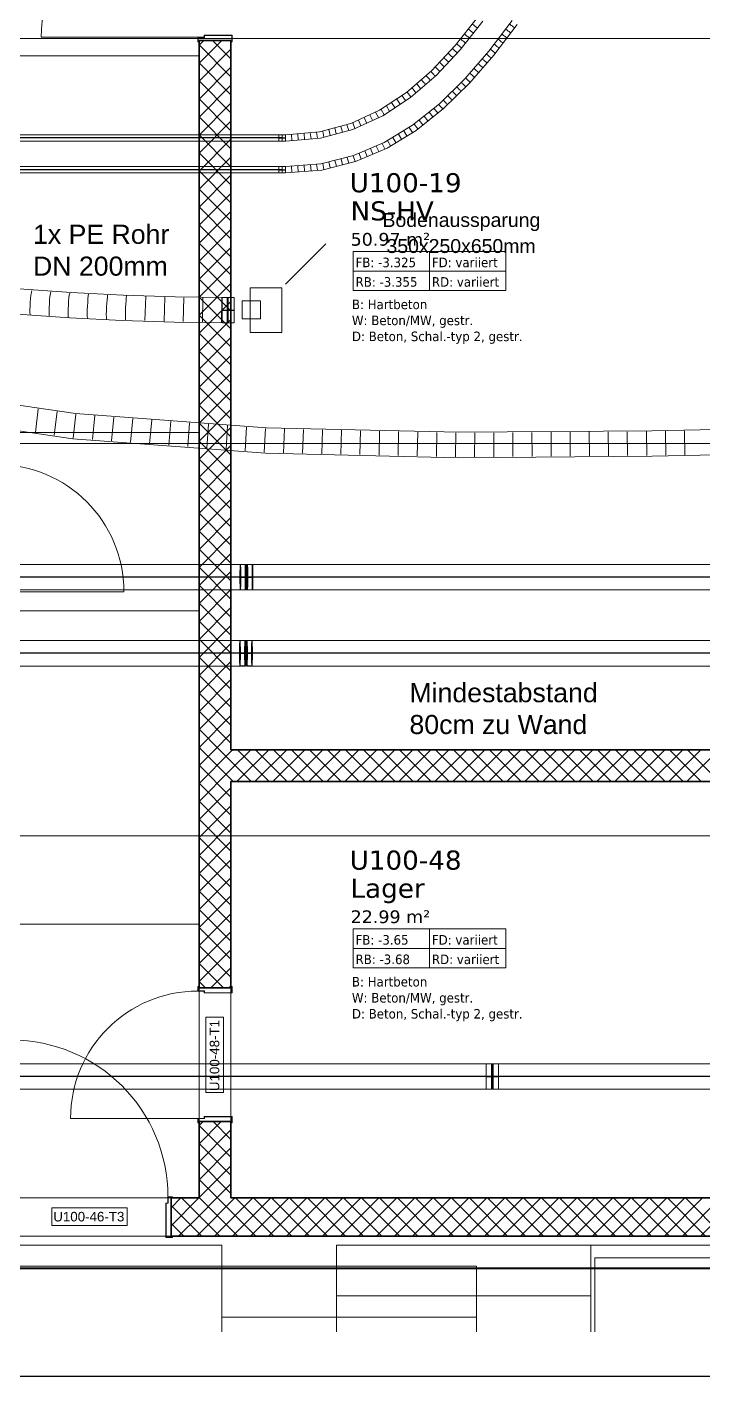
# Model space of a CAD drawing. Extents: x -982 to 937, y -179 to 616.
# Drawn here: x 67.7 to 174, y -174.5 to 37.4 of the extents above; entities that cross this region are included whole.
import ezdxf
from ezdxf.lldxf.tags import DXFTag

# ---------------------------------------------------------------- set-up
doc = ezdxf.new("R2010")
doc.units = 0
doc.layers.get('0').update_dxf_attribs({"lineweight": 13})
for name, color, linetype, lineweight, true_color in [('A-____-MATC-OTLN', 7, 'Strichpunkt - Mittel', 40, 0x0080ff), ('EL01_WAN_Röhre Boden', 7, 'Continuous', 13, 0xff6666), ('EL01_WAN_Röhre Boden Typ', 1, 'Continuous', 13, 0xff0000)]:
    doc.layers.add(name, color=color, linetype=linetype, lineweight=lineweight, true_color=true_color)
for name, color, linetype, lineweight in [('A-AREA-____-IDEN', 7, 'Continuous', 5), ('A-DETL-GENF-HDLN', 7, '_Verdeckte Linien_', 9), ('A-DOOR-____-IDEN', 7, 'Continuous', 5), ('A-DOOR-____-OTLN', 7, 'Continuous', 9), ('A-DOOR-FRAM-MCUT', 7, 'Continuous', 9), ('A-DOOR-OPNG-OTLN', 7, 'Continuous', 9), ('A-FLOR-____-OTLN', 7, 'Continuous', 9), ('A-WALL-____-MCUT', 7, 'Continuous', 35), ('A-WALL-____-PATT', 7, 'Continuous', 35), ('C-PRKG-____-HDLN', 7, '_Verdeckte Linien_', 9), ('S-GRID-____-OTLN', 7, 'Continuous', 5)]:
    doc.layers.add(name, color=color, linetype=linetype, lineweight=lineweight)
doc.styles.get("Standard").update_dxf_attribs({"font": 'arial.ttf'})
tags = doc.linetypes.add('_Rasterlinie_', pattern=[0.375, 0.2, -0.05, 0.075, -0.05]).pattern_tags.tags
tags[10:11] = [DXFTag(74, 4), DXFTag(75, 0), DXFTag(340, '0'), DXFTag(46, 1.0), DXFTag(50, 0.0), DXFTag(44, 0.0), DXFTag(45, 0.0)]
tags[8:9] = [DXFTag(74, 4), DXFTag(75, 0), DXFTag(340, '0'), DXFTag(46, 1.0), DXFTag(50, 0.0), DXFTag(44, 0.0), DXFTag(45, 0.0)]
tags[6:7] = [DXFTag(74, 4), DXFTag(75, 0), DXFTag(340, '0'), DXFTag(46, 1.0), DXFTag(50, 0.0), DXFTag(44, 0.0), DXFTag(45, 0.0)]
tags[4:5] = [DXFTag(74, 4), DXFTag(75, 0), DXFTag(340, '0'), DXFTag(46, 1.0), DXFTag(50, 0.0), DXFTag(44, 0.0), DXFTag(45, 0.0)]
tags = doc.linetypes.add('_Verdeckte Linien_', pattern=[0.15, 0.1, -0.05]).pattern_tags.tags
tags[6:7] = [DXFTag(74, 4), DXFTag(75, 0), DXFTag(340, '0'), DXFTag(46, 1.0), DXFTag(50, 0.0), DXFTag(44, 0.0), DXFTag(45, 0.0)]
tags[4:5] = [DXFTag(74, 4), DXFTag(75, 0), DXFTag(340, '0'), DXFTag(46, 1.0), DXFTag(50, 0.0), DXFTag(44, 0.0), DXFTag(45, 0.0)]
tags = doc.linetypes.add('ACAD_ISO03W100', pattern=[30, 12, -18]).pattern_tags.tags
tags[6:7] = [DXFTag(74, 4), DXFTag(75, 0), DXFTag(340, '0'), DXFTag(46, 0.0), DXFTag(50, 0.0), DXFTag(44, 0.0), DXFTag(45, 0.0)]
tags[4:5] = [DXFTag(74, 4), DXFTag(75, 0), DXFTag(340, '0'), DXFTag(46, 0.0), DXFTag(50, 0.0), DXFTag(44, 0.0), DXFTag(45, 0.0)]
tags = doc.linetypes.add('Grundrissdarstellung Sturz', pattern=[0.25, 0.15, -0.05, 0, -0.05]).pattern_tags.tags
tags[10:11] = [DXFTag(74, 4), DXFTag(75, 0), DXFTag(340, '0'), DXFTag(46, 1.0), DXFTag(50, 0.0), DXFTag(44, 0.0), DXFTag(45, 0.0)]
tags[8:9] = [DXFTag(74, 4), DXFTag(75, 0), DXFTag(340, '0'), DXFTag(46, 1.0), DXFTag(50, 0.0), DXFTag(44, 0.0), DXFTag(45, 0.0)]
tags[6:7] = [DXFTag(74, 4), DXFTag(75, 0), DXFTag(340, '0'), DXFTag(46, 1.0), DXFTag(50, 0.0), DXFTag(44, 0.0), DXFTag(45, 0.0)]
tags[4:5] = [DXFTag(74, 4), DXFTag(75, 0), DXFTag(340, '0'), DXFTag(46, 1.0), DXFTag(50, 0.0), DXFTag(44, 0.0), DXFTag(45, 0.0)]
tags = doc.linetypes.add('Strichpunkt - Mittel', pattern=[0.35, 0.15, -0.1, 0, -0.1]).pattern_tags.tags
tags[10:11] = [DXFTag(74, 4), DXFTag(75, 0), DXFTag(340, '0'), DXFTag(46, 1.0), DXFTag(50, 0.0), DXFTag(44, 0.0), DXFTag(45, 0.0)]
tags[8:9] = [DXFTag(74, 4), DXFTag(75, 0), DXFTag(340, '0'), DXFTag(46, 1.0), DXFTag(50, 0.0), DXFTag(44, 0.0), DXFTag(45, 0.0)]
tags[6:7] = [DXFTag(74, 4), DXFTag(75, 0), DXFTag(340, '0'), DXFTag(46, 1.0), DXFTag(50, 0.0), DXFTag(44, 0.0), DXFTag(45, 0.0)]
tags[4:5] = [DXFTag(74, 4), DXFTag(75, 0), DXFTag(340, '0'), DXFTag(46, 1.0), DXFTag(50, 0.0), DXFTag(44, 0.0), DXFTag(45, 0.0)]
tags = doc.linetypes.add('STRICHPUNKT2', pattern=[12.7, 6.35, -3.175, 0, -3.175]).pattern_tags.tags
tags[10:11] = [DXFTag(74, 4), DXFTag(75, 0), DXFTag(340, '0'), DXFTag(46, 0.0), DXFTag(50, 0.0), DXFTag(44, 0.0), DXFTag(45, 0.0)]
tags[8:9] = [DXFTag(74, 4), DXFTag(75, 0), DXFTag(340, '0'), DXFTag(46, 0.0), DXFTag(50, 0.0), DXFTag(44, 0.0), DXFTag(45, 0.0)]
tags[6:7] = [DXFTag(74, 4), DXFTag(75, 0), DXFTag(340, '0'), DXFTag(46, 0.0), DXFTag(50, 0.0), DXFTag(44, 0.0), DXFTag(45, 0.0)]
tags[4:5] = [DXFTag(74, 4), DXFTag(75, 0), DXFTag(340, '0'), DXFTag(46, 0.0), DXFTag(50, 0.0), DXFTag(44, 0.0), DXFTag(45, 0.0)]

# ---------------------------------------------------------------- blocks, each defined once
blk = doc.blocks.new('Referenz-A0UJ2GQRXE', base_point=(-954.02, -167.52))
at = {"layer": 'A-____-MATC-OTLN', "color": 0, "linetype": 'Strichpunkt - Mittel', "ltscale": 0.4}
blk.add_line((-948.54, -157.51), (367.82, -157.51), dxfattribs=at)
at = {"layer": 'A-AREA-____-IDEN', "color": 0, "linetype": 'Continuous', "ltscale": 0.13}
for p, q in [((118.94, 2.13), (142.94, 2.13)), ((118.94, -4), (118.94, 2.13)), ((130.94, 2.13), (130.94, -4)), ((142.94, 2.13), (142.94, -4)), ((118.94, -0.93), (142.94, -0.93)), ((142.94, -4), (118.94, -4)), ((118.94, -104.26), (142.94, -104.26)), ((118.94, -110.38), (118.94, -104.26)), ((130.94, -104.26), (130.94, -110.38)), ((142.94, -104.26), (142.94, -110.38)), ((118.94, -107.32), (142.94, -107.32)), ((142.94, -110.38), (118.94, -110.38))]:
    blk.add_line(p, q, dxfattribs=at)
at = {"layer": 'A-DETL-GENF-HDLN', "color": 0, "linetype": '_Verdeckte Linien_', "ltscale": 0.13}
for p, q in [((116.34, -153.9), (156.34, -153.9)), ((116.34, -153.9), (116.34, -161.9)), ((156.34, -161.9), (156.34, -153.9)), ((98.34, -165.21), (98.34, -157.21)), ((138.34, -157.21), (98.34, -157.21)), ((138.34, -157.21), (138.34, -165.21)), ((116.34, -161.9), (156.34, -161.9)), ((116.34, -161.9), (156.34, -161.9)), ((116.34, -161.9), (116.34, -167.52)), ((156.34, -167.52), (156.34, -161.9)), ((138.34, -165.21), (98.34, -165.21)), ((98.34, -167.52), (98.34, -165.21)), ((138.34, -165.21), (98.34, -165.21)), ((138.34, -165.21), (138.34, -167.52))]:
    blk.add_line(p, q, dxfattribs=at)
at = {"layer": 'A-DOOR-____-IDEN', "color": 0, "linetype": 'Continuous', "ltscale": 0.13}
for p, q in [((95.8, -129.93), (95.8, -118.09)), ((95.8, -118.09), (98.58, -118.09)), ((98.58, -118.09), (98.58, -129.93)), ((98.58, -129.93), (95.8, -129.93)), ((71.62, -148.07), (83.46, -148.07)), ((71.62, -150.85), (71.62, -148.07)), ((83.46, -148.07), (83.46, -150.85)), ((83.46, -150.85), (71.62, -150.85))]:
    blk.add_line(p, q, dxfattribs=at)
at = {"layer": 'A-DOOR-____-OTLN', "color": 0, "linetype": 'Grundrissdarstellung Sturz', "ltscale": 0.13}
for p, q in [((94.74, -113.51), (94.74, -134.51)), ((99.74, -113.51), (99.74, -134.51))]:
    blk.add_line(p, q, dxfattribs=at)
at = {"layer": 'A-DOOR-FRAM-MCUT', "color": 0, "linetype": 'Continuous', "ltscale": 0.13}
for p, q in [((95.54, 36.09), (99.94, 36.09)), ((95.54, 35.79), (95.54, 36.09)), ((95.58, 36.05), (95.58, 35.75)), ((99.9, 36.05), (95.58, 36.05)), ((99.9, 35.13), (99.9, 36.05)), ((99.94, 36.09), (99.94, 35.09)), ((94.54, 35.79), (95.54, 35.79)), ((94.54, 35.09), (94.54, 35.79)), ((94.74, 35.09), (94.54, 35.09)), ((94.58, 35.75), (94.58, 35.13)), ((95.58, 35.75), (94.58, 35.75)), ((94.58, 35.13), (94.74, 35.13)), ((94.74, 35.13), (94.74, 35.09)), ((99.74, 35.13), (99.9, 35.13)), ((99.74, 35.09), (99.74, 35.13)), ((99.94, 35.09), (99.74, 35.09)), ((94.54, -113.31), (94.74, -113.31)), ((94.54, -114.01), (94.54, -113.31)), ((95.54, -114.01), (94.54, -114.01)), ((94.58, -113.35), (94.58, -113.97)), ((94.74, -113.35), (94.58, -113.35)), ((94.58, -113.97), (95.58, -113.97)), ((95.54, -114.31), (95.54, -114.01)), ((99.94, -114.31), (95.54, -114.31)), ((95.58, -113.97), (95.58, -114.27)), ((95.58, -114.27), (99.9, -114.27)), ((99.74, -113.31), (99.94, -113.31)), ((99.9, -113.35), (99.74, -113.35)), ((99.9, -114.27), (99.9, -113.35)), ((99.94, -113.31), (99.94, -114.31)), ((94.54, -134.01), (95.54, -134.01)), ((94.54, -134.71), (94.54, -134.01)), ((94.74, -134.71), (94.54, -134.71)), ((94.58, -134.05), (94.58, -134.67)), ((95.58, -134.05), (94.58, -134.05)), ((94.58, -134.67), (94.74, -134.67)), ((95.54, -133.71), (99.94, -133.71)), ((95.54, -134.01), (95.54, -133.71)), ((95.58, -133.75), (95.58, -134.05)), ((99.9, -133.75), (95.58, -133.75)), ((99.74, -134.67), (99.9, -134.67)), ((99.94, -134.71), (99.74, -134.71)), ((99.9, -134.67), (99.9, -133.75)), ((99.94, -133.71), (99.94, -134.71)), ((89.54, -147.31), (89.84, -147.31)), ((89.54, -152.71), (89.54, -147.31)), ((89.58, -147.35), (89.58, -152.67)), ((89.88, -147.35), (89.58, -147.35)), ((89.84, -147.31), (89.84, -146.31)), ((89.84, -146.31), (90.54, -146.31)), ((89.88, -146.35), (89.88, -147.35)), ((90.5, -146.35), (89.88, -146.35)), ((90.5, -146.51), (90.5, -146.35)), ((90.54, -146.31), (90.54, -146.51)), ((90.5, -152.67), (90.5, -152.51)), ((90.54, -152.51), (90.54, -152.71)), ((90.54, -152.71), (89.54, -152.71)), ((89.58, -152.67), (90.5, -152.67))]:
    blk.add_line(p, q, dxfattribs=at)
at = {"layer": 'A-DOOR-OPNG-OTLN', "color": 0, "linetype": 'Continuous', "ltscale": 0.13}
for p, q in [((94.54, 35.79), (69.94, 35.79)), ((62.94, -51.31), (82.94, -51.31)), ((94.54, -134.01), (74.54, -134.01))]:
    blk.add_line(p, q, dxfattribs=at)
for centre, major_axis in [((94.54, 35.79), (0, 24.6)), ((62.94, -51.31), (20, 0)), ((94.54, -134.01), (0, 20)), ((65.24, -146.31), (24.6, 0))]:
    blk.add_ellipse(centre, major_axis=major_axis, ratio=1, start_param=0, end_param=1.570796, dxfattribs=at)
at = {"layer": 'A-FLOR-____-OTLN', "color": 0, "linetype": 'Continuous', "ltscale": 0.13}
for p, q in [((62.74, 32.89), (94.74, 32.89)), ((62.74, -26.31), (94.74, -26.31)), ((94.74, -54.32), (62.74, -54.32)), ((94.74, -103.52), (62.74, -103.52)), ((94.74, -113.51), (94.74, -113.97)), ((94.74, -114.01), (94.74, -134.01)), ((99.74, -113.51), (99.74, -114.27)), ((99.74, -114.31), (99.74, -133.71)), ((94.74, -134.05), (94.74, -134.51)), ((99.74, -133.75), (99.74, -134.51)), ((89.84, -146.51), (65.24, -146.51)), ((90.34, -146.51), (89.88, -146.51)), ((65.54, -152.51), (89.54, -152.51)), ((89.58, -152.51), (90.34, -152.51))]:
    blk.add_line(p, q, dxfattribs=at)
at = {"layer": 'A-WALL-____-MCUT', "color": 0, "linetype": 'Continuous', "ltscale": 0.35}
for p, q in [((99.74, 35.29), (94.74, 35.29)), ((94.74, 35.29), (94.74, -113.51)), ((99.74, -76.11), (99.74, 35.29)), ((240.34, -76.11), (99.74, -76.11)), ((99.74, -113.51), (99.74, -81.11)), ((99.74, -81.11), (240.34, -81.11)), ((94.74, -113.51), (99.74, -113.51)), ((99.74, -134.51), (94.74, -134.51)), ((94.74, -134.51), (94.74, -146.51)), ((99.74, -146.51), (99.74, -134.51)), ((94.74, -146.51), (90.34, -146.51)), ((90.34, -146.51), (90.34, -152.51)), ((240.34, -146.51), (99.74, -146.51)), ((90.34, -152.51), (240.34, -152.51))]:
    blk.add_line(p, q, dxfattribs=at)
at = {"layer": 'A-WALL-____-PATT', "color": 0, "linetype": 'Continuous', "lineweight": 9, "ltscale": 0.13}
for p, q in [((94.74, 34.56), (95.48, 35.29)), ((94.74, 31.73), (98.31, 35.29)), ((99.74, 29.58), (94.74, 34.58)), ((99.74, 32.41), (96.86, 35.29)), ((99.74, 35.24), (99.69, 35.29)), ((94.74, 28.9), (99.74, 33.9)), ((99.74, 26.75), (94.74, 31.75)), ((94.74, 26.07), (99.74, 31.07)), ((99.74, 23.93), (94.74, 28.93)), ((94.74, 23.24), (99.74, 28.24)), ((99.74, 21.1), (94.74, 26.1)), ((94.74, 20.41), (99.74, 25.41)), ((99.74, 18.27), (94.74, 23.27)), ((94.74, 17.59), (99.74, 22.59)), ((99.74, 15.44), (94.74, 20.44)), ((94.74, 14.76), (99.74, 19.76)), ((99.74, 12.61), (94.74, 17.61)), ((94.74, 11.93), (99.74, 16.93)), ((99.74, 9.78), (94.74, 14.78)), ((94.74, 9.1), (99.74, 14.1)), ((99.74, 6.95), (94.74, 11.95)), ((94.74, 6.27), (99.74, 11.27)), ((99.74, 4.13), (94.74, 9.13)), ((94.74, 3.44), (99.74, 8.44)), ((99.74, 1.3), (94.74, 6.3)), ((94.74, 0.61), (99.74, 5.61)), ((99.74, -1.53), (94.74, 3.47)), ((94.74, -2.21), (99.74, 2.79)), ((99.74, -4.36), (94.74, 0.64)), ((94.74, -5.04), (99.74, -0.04)), ((99.74, -7.19), (94.74, -2.19)), ((94.74, -7.87), (99.74, -2.87)), ((99.74, -10.02), (94.74, -5.02)), ((94.74, -10.7), (99.74, -5.7)), ((99.74, -12.84), (94.74, -7.84)), ((94.74, -13.53), (99.74, -8.53)), ((99.74, -15.67), (94.74, -10.67)), ((94.74, -16.36), (99.74, -11.36)), ((99.74, -18.5), (94.74, -13.5)), ((94.74, -19.18), (99.74, -14.18)), ((99.74, -21.33), (94.74, -16.33)), ((94.74, -22.01), (99.74, -17.01)), ((99.74, -24.16), (94.74, -19.16)), ((94.74, -24.84), (99.74, -19.84)), ((99.74, -26.99), (94.74, -21.99)), ((94.74, -27.67), (99.74, -22.67)), ((99.74, -29.82), (94.74, -24.82)), ((94.74, -30.5), (99.74, -25.5)), ((99.74, -32.64), (94.74, -27.64)), ((94.74, -33.33), (99.74, -28.33)), ((99.74, -35.47), (94.74, -30.47)), ((94.74, -36.16), (99.74, -31.16)), ((99.74, -38.3), (94.74, -33.3)), ((94.74, -38.98), (99.74, -33.98)), ((99.74, -41.13), (94.74, -36.13)), ((94.74, -41.81), (99.74, -36.81)), ((99.74, -43.96), (94.74, -38.96)), ((94.74, -44.64), (99.74, -39.64)), ((99.74, -46.79), (94.74, -41.79)), ((94.74, -47.47), (99.74, -42.47)), ((99.74, -49.61), (94.74, -44.61)), ((94.74, -50.3), (99.74, -45.3)), ((99.74, -52.44), (94.74, -47.44)), ((94.74, -53.13), (99.74, -48.13)), ((99.74, -55.27), (94.74, -50.27)), ((94.74, -55.95), (99.74, -50.95)), ((99.74, -58.1), (94.74, -53.1)), ((94.74, -58.78), (99.74, -53.78)), ((99.74, -60.93), (94.74, -55.93)), ((94.74, -61.61), (99.74, -56.61)), ((99.74, -63.76), (94.74, -58.76)), ((94.74, -64.44), (99.74, -59.44)), ((99.74, -66.58), (94.74, -61.58)), ((94.74, -67.27), (99.74, -62.27)), ((99.74, -69.41), (94.74, -64.41)), ((94.74, -70.1), (99.74, -65.1)), ((99.74, -72.24), (94.74, -67.24)), ((94.74, -72.92), (99.74, -67.92)), ((99.74, -75.07), (94.74, -70.07)), ((94.74, -75.75), (99.74, -70.75)), ((97.95, -76.11), (94.74, -72.9)), ((97.22, -76.11), (99.74, -73.58)), ((95.12, -76.11), (94.74, -75.73)), ((94.74, -78.58), (97.22, -76.11)), ((99.74, -80.73), (95.12, -76.11)), ((99.74, -77.9), (97.95, -76.11)), ((99.74, -76.41), (100.04, -76.11)), ((99.74, -79.24), (102.87, -76.11)), ((100.7, -81.11), (105.7, -76.11)), ((105.78, -81.11), (100.78, -76.11)), ((103.53, -81.11), (108.53, -76.11)), ((108.61, -81.11), (103.61, -76.11)), ((106.36, -81.11), (111.36, -76.11)), ((111.44, -81.11), (106.44, -76.11)), ((109.19, -81.11), (114.19, -76.11)), ((114.26, -81.11), (109.26, -76.11)), ((112.01, -81.11), (117.01, -76.11)), ((117.09, -81.11), (112.09, -76.11)), ((114.84, -81.11), (119.84, -76.11)), ((119.92, -81.11), (114.92, -76.11)), ((117.67, -81.11), (122.67, -76.11)), ((122.75, -81.11), (117.75, -76.11)), ((120.5, -81.11), (125.5, -76.11)), ((125.58, -81.11), (120.58, -76.11)), ((123.33, -81.11), (128.33, -76.11)), ((128.41, -81.11), (123.41, -76.11)), ((126.16, -81.11), (131.16, -76.11)), ((131.23, -81.11), (126.23, -76.11)), ((128.98, -81.11), (133.98, -76.11)), ((134.06, -81.11), (129.06, -76.11)), ((131.81, -81.11), (136.81, -76.11)), ((136.89, -81.11), (131.89, -76.11)), ((134.64, -81.11), (139.64, -76.11)), ((139.72, -81.11), (134.72, -76.11)), ((137.47, -81.11), (142.47, -76.11)), ((142.55, -81.11), (137.55, -76.11)), ((140.3, -81.11), (145.3, -76.11)), ((145.38, -81.11), (140.38, -76.11)), ((143.13, -81.11), (148.13, -76.11)), ((148.2, -81.11), (143.2, -76.11)), ((145.96, -81.11), (150.96, -76.11)), ((151.03, -81.11), (146.03, -76.11)), ((148.78, -81.11), (153.78, -76.11)), ((153.86, -81.11), (148.86, -76.11)), ((151.61, -81.11), (156.61, -76.11)), ((156.69, -81.11), (151.69, -76.11)), ((154.44, -81.11), (159.44, -76.11)), ((159.52, -81.11), (154.52, -76.11)), ((157.27, -81.11), (162.27, -76.11)), ((162.35, -81.11), (157.35, -76.11)), ((160.1, -81.11), (165.1, -76.11)), ((165.18, -81.11), (160.18, -76.11)), ((162.93, -81.11), (167.93, -76.11)), ((168, -81.11), (163, -76.11)), ((165.75, -81.11), (170.75, -76.11)), ((170.83, -81.11), (165.83, -76.11)), ((168.58, -81.11), (173.58, -76.11)), ((173.66, -81.11), (168.66, -76.11)), ((171.41, -81.11), (176.41, -76.11)), ((176.49, -81.11), (171.49, -76.11)), ((94.74, -81.41), (99.74, -76.41)), ((102.95, -81.11), (99.74, -77.9)), ((99.74, -83.56), (94.74, -78.56)), ((94.74, -84.24), (99.74, -79.24)), ((99.74, -86.38), (94.74, -81.38)), ((94.74, -87.07), (99.74, -82.07)), ((100.12, -81.11), (99.74, -80.73)), ((99.74, -89.21), (94.74, -84.21)), ((94.74, -89.9), (99.74, -84.9)), ((99.74, -92.04), (94.74, -87.04)), ((94.74, -92.72), (99.74, -87.72)), ((99.74, -94.87), (94.74, -89.87)), ((94.74, -95.55), (99.74, -90.55)), ((99.74, -97.7), (94.74, -92.7)), ((94.74, -98.38), (99.74, -93.38)), ((99.74, -100.53), (94.74, -95.53)), ((94.74, -101.21), (99.74, -96.21)), ((99.74, -103.35), (94.74, -98.35)), ((94.74, -104.04), (99.74, -99.04)), ((99.74, -106.18), (94.74, -101.18)), ((94.74, -106.87), (99.74, -101.87)), ((99.74, -109.01), (94.74, -104.01)), ((94.74, -109.69), (99.74, -104.69)), ((99.74, -111.84), (94.74, -106.84)), ((94.74, -112.52), (99.74, -107.52)), ((98.58, -113.51), (94.74, -109.67)), ((96.58, -113.51), (99.74, -110.35)), ((95.75, -113.51), (94.74, -112.5)), ((99.41, -113.51), (99.74, -113.18)), ((94.74, -135.15), (95.38, -134.51)), ((94.74, -137.98), (98.21, -134.51)), ((99.74, -140.12), (94.74, -135.12)), ((99.74, -137.3), (96.95, -134.51)), ((94.74, -140.81), (99.74, -135.81)), ((99.74, -142.95), (94.74, -137.95)), ((94.74, -143.64), (99.74, -138.64)), ((99.74, -145.78), (94.74, -140.78)), ((94.74, -146.46), (99.74, -141.46)), ((97.64, -146.51), (94.74, -143.61)), ((97.53, -146.51), (99.74, -144.29)), ((90.34, -148.04), (91.87, -146.51)), ((90.34, -150.86), (94.7, -146.51)), ((94.74, -152.09), (90.34, -147.69)), ((94.74, -149.27), (91.98, -146.51)), ((94.81, -146.51), (94.74, -146.44)), ((94.74, -149.29), (97.53, -146.51)), ((94.74, -152.12), (100.35, -146.51)), ((100.81, -152.51), (94.81, -146.51)), ((97.18, -152.51), (103.18, -146.51)), ((103.64, -152.51), (97.64, -146.51)), ((100.01, -152.51), (106.01, -146.51)), ((106.47, -152.51), (100.47, -146.51)), ((102.84, -152.51), (108.84, -146.51)), ((109.3, -152.51), (103.3, -146.51)), ((105.67, -152.51), (111.67, -146.51)), ((112.12, -152.51), (106.12, -146.51)), ((108.5, -152.51), (114.5, -146.51)), ((114.95, -152.51), (108.95, -146.51)), ((111.32, -152.51), (117.32, -146.51)), ((117.78, -152.51), (111.78, -146.51)), ((114.15, -152.51), (120.15, -146.51)), ((120.61, -152.51), (114.61, -146.51)), ((116.98, -152.51), (122.98, -146.51)), ((123.44, -152.51), (117.44, -146.51)), ((119.81, -152.51), (125.81, -146.51)), ((126.27, -152.51), (120.27, -146.51)), ((122.64, -152.51), (128.64, -146.51)), ((129.1, -152.51), (123.1, -146.51)), ((125.47, -152.51), (131.47, -146.51)), ((131.92, -152.51), (125.92, -146.51)), ((128.3, -152.51), (134.3, -146.51)), ((134.75, -152.51), (128.75, -146.51)), ((131.12, -152.51), (137.12, -146.51)), ((137.58, -152.51), (131.58, -146.51)), ((133.95, -152.51), (139.95, -146.51)), ((140.41, -152.51), (134.41, -146.51)), ((136.78, -152.51), (142.78, -146.51)), ((143.24, -152.51), (137.24, -146.51)), ((139.61, -152.51), (145.61, -146.51)), ((146.07, -152.51), (140.07, -146.51)), ((142.44, -152.51), (148.44, -146.51)), ((148.89, -152.51), (142.89, -146.51)), ((145.27, -152.51), (151.27, -146.51)), ((151.72, -152.51), (145.72, -146.51)), ((148.09, -152.51), (154.09, -146.51)), ((154.55, -152.51), (148.55, -146.51)), ((150.92, -152.51), (156.92, -146.51)), ((157.38, -152.51), (151.38, -146.51)), ((153.75, -152.51), (159.75, -146.51)), ((160.21, -152.51), (154.21, -146.51)), ((156.58, -152.51), (162.58, -146.51)), ((163.04, -152.51), (157.04, -146.51)), ((159.41, -152.51), (165.41, -146.51)), ((165.86, -152.51), (159.86, -146.51)), ((162.24, -152.51), (168.24, -146.51)), ((168.69, -152.51), (162.69, -146.51)), ((165.07, -152.51), (171.07, -146.51)), ((171.52, -152.51), (165.52, -146.51)), ((167.89, -152.51), (173.89, -146.51)), ((174.35, -152.51), (168.35, -146.51)), ((170.72, -152.51), (176.72, -146.51)), ((177.18, -152.51), (171.18, -146.51)), ((173.55, -152.51), (179.55, -146.51)), ((91.53, -152.51), (94.74, -149.29)), ((97.98, -152.51), (94.74, -149.27)), ((92.33, -152.51), (90.34, -150.52)), ((94.35, -152.51), (94.74, -152.12)), ((95.15, -152.51), (94.74, -152.09))]:
    blk.add_line(p, q, dxfattribs=at)
at = {"layer": 'C-PRKG-____-HDLN', "color": 0, "linetype": '_Verdeckte Linien_', "ltscale": 0.13}
for p, q in [((98.34, -153.9), (56.34, -153.9)), ((98.34, -167.52), (98.34, -153.9)), ((198.34, -153.9), (156.34, -153.9)), ((156.94, -155.91), (156.94, -167.52)), ((198.94, -155.91), (156.94, -155.91)), ((56.34, -157.21), (98.34, -157.21))]:
    blk.add_line(p, q, dxfattribs=at)
at = {"layer": 'S-GRID-____-OTLN', "color": 0, "linetype": '_Rasterlinie_', "ltscale": 0.13}
for p, q in [((-948.54, 35.59), (290.33, 35.59)), ((-948.54, -28.01), (290.33, -28.01)), ((-948.54, -89.61), (290.33, -89.61)), ((-948.54, -152.51), (290.33, -152.51))]:
    blk.add_line(p, q, dxfattribs=at)
at = {"layer": 'A-AREA-____-IDEN', "color": 0, "linetype": 'Continuous', "ltscale": 0.13, "attachment_point": 1}
for s, insert, char_height in [('{\\fVerdana;U100-19}', (118.41, 14.44), 3), ('{\\fVerdana;NS-HV}', (118.55, 10.02), 3), ('{\\fVerdana;50.97 m²}', (118.56, 5.05), 2), ('{\\W0.9;\\fVerdana;FB: -3.325}', (119.33, 1.17), 1.5), ('{\\W0.9;\\fVerdana;FD: variiert}', (131.33, 1.17), 1.5), ('{\\W0.9;\\fVerdana;RB: -3.355}', (119.33, -1.89), 1.5), ('{\\W0.9;\\fVerdana;RD: variiert}', (131.33, -1.89), 1.5), ('{\\W0.9;\\fVerdana;B: Hartbeton}', (118.76, -5.42), 1.5), ('{\\W0.9;\\fVerdana;W: Beton/MW, gestr.}', (118.76, -7.93), 1.5), ('{\\W0.9;\\fVerdana;D: Beton, Schal.-typ 2, gestr.}', (118.76, -10.44), 1.5), ('{\\fVerdana;U100-48}', (118.41, -91.94), 3), ('{\\fVerdana;Lager}', (118.55, -96.37), 3), ('{\\fVerdana;22.99 m²}', (118.56, -101.34), 2), ('{\\W0.9;\\fVerdana;FB: -3.65}', (119.33, -105.22), 1.5), ('{\\W0.9;\\fVerdana;FD: variiert}', (131.33, -105.22), 1.5), ('{\\W0.9;\\fVerdana;RB: -3.68}', (119.33, -108.28), 1.5), ('{\\W0.9;\\fVerdana;RD: variiert}', (131.33, -108.28), 1.5), ('{\\W0.9;\\fVerdana;B: Hartbeton}', (118.76, -111.8), 1.5), ('{\\W0.9;\\fVerdana;W: Beton/MW, gestr.}', (118.76, -114.32), 1.5), ('{\\W0.9;\\fVerdana;D: Beton, Schal.-typ 2, gestr.}', (118.76, -116.83), 1.5)]:
    blk.add_mtext(s, dxfattribs=dict(at, insert=insert, char_height=char_height))
at = {"layer": 'A-DOOR-____-IDEN', "color": 0, "linetype": 'Continuous', "ltscale": 0.13, "insert": (96.42, -129.73), "char_height": 1.5, "attachment_point": 1, "rotation": 90}
blk.add_mtext('{\\fArial;U100-48-T1}', dxfattribs=at)
at = {"layer": 'A-DOOR-____-IDEN', "color": 0, "linetype": 'Continuous', "ltscale": 0.13, "insert": (71.82, -148.69), "char_height": 1.5, "attachment_point": 1}
blk.add_mtext('{\\fArial;U100-46-T3}', dxfattribs=at)
blk = doc.blocks.new('Flexrohr-A0UJ2GQVXE', base_point=(-33.13, -9.08))
at = {"color": 0, "linetype": 'ByBlock', "lineweight": -2, "ltscale": 0.13}
for p, q in [((66.49, -3.73), (74.65, -4.29)), ((74.65, -4.29), (82.81, -4.72)), ((82.81, -4.72), (90.98, -4.98)), ((86.24, -8.71), (86.37, -4.95)), ((89.25, -8.81), (89.35, -5.05)), ((90.98, -4.98), (99.15, -5.08)), ((92.26, -8.88), (92.33, -5.12)), ((95.28, -8.91), (95.32, -5.15)), ((98.29, -8.95), (98.3, -5.19)), ((99.15, -9.08), (99.15, -5.08)), ((66.19, -7.72), (74.41, -8.29)), ((74.41, -8.29), (82.64, -8.71)), ((82.64, -8.71), (90.89, -8.98)), ((90.89, -8.98), (99.15, -9.08))]:
    blk.add_line(p, q, dxfattribs=at)
at = {"color": 0, "linetype": 'ByBlock', "lineweight": -2, "ltscale": 0.13, "extrusion": (0, 0, -1)}
for centre, major_axis, ratio in [((68.37, -5.87), (-0.14, -1.99), 0.078201), ((71.36, -6.07), (-0.13, -2), 0.075783), ((74.34, -6.28), (-0.12, -2), 0.073361), ((77.33, -6.44), (-0.11, -2), 0.067831)]:
    blk.add_ellipse(centre, major_axis=major_axis, ratio=ratio, start_param=0.348166, end_param=2.793427, dxfattribs=at)
at = {"color": 0, "linetype": 'ByBlock', "lineweight": -2, "ltscale": 0.13}
for centre, major_axis, ratio in [((80.32, -6.59), (0.1, 2), 0.062085), ((83.31, -6.73), (0.08, 2), 0.055687)]:
    blk.add_ellipse(centre, major_axis=major_axis, ratio=ratio, start_param=0.348166, end_param=2.793427, dxfattribs=at)
blk = doc.blocks.new('MText-A0UJ2GR5XE', base_point=(123.57, 1.9))
at = {"color": 0, "lineweight": -2, "char_height": 2.1875, "attachment_point": 1}
for s, insert in [('{\\fArial;Bodenaussparung}', (123.57, 8.18)), ('{\\fArial;350x250x650mm}', (124.2, 4.09))]:
    blk.add_mtext(s, dxfattribs=dict(at, insert=insert))
blk = doc.blocks.new('Wickelfalzrohr-A0UJ2GRLXE', base_point=(45.53, -129.43))
at = {"color": 0, "linetype": 'ByBlock', "lineweight": -2, "ltscale": 0.13}
for p, q in [((140.69, -125.43), (45.53, -125.43)), ((45.53, -125.43), (45.53, -126.6)), ((45.53, -126.6), (45.53, -128.25)), ((140.69, -125.43), (140.69, -126.6)), ((140.69, -126.6), (140.69, -128.25)), ((45.53, -128.25), (45.53, -129.43)), ((140.69, -128.25), (140.69, -129.43)), ((45.53, -129.43), (140.69, -129.43))]:
    blk.add_line(p, q, dxfattribs=at)
at = {"color": 0, "linetype": 'STRICHPUNKT2', "lineweight": 25, "ltscale": 0.25}
blk.add_line((140.69, -127.43), (45.53, -127.43), dxfattribs=at)
blk = doc.blocks.new('Wickelfalzrohr-A0UJ2GRRXE', base_point=(107.3, 14.47))
at = {"color": 0, "linetype": 'ByBlock', "lineweight": -2, "ltscale": 0.13}
for p, q in [((108.3, 15.47), (107.3, 15.47)), ((107.3, 15.17), (107.3, 15.47)), ((107.3, 14.76), (107.3, 15.17)), ((108.3, 15.17), (108.3, 15.47)), ((108.3, 14.76), (108.3, 15.17)), ((107.3, 14.47), (107.3, 14.76)), ((107.3, 14.47), (108.3, 14.47)), ((108.3, 14.47), (108.3, 14.76))]:
    blk.add_line(p, q, dxfattribs=at)
at = {"color": 0, "linetype": 'STRICHPUNKT2', "lineweight": 25, "ltscale": 0.25}
blk.add_line((107.3, 14.97), (108.3, 14.97), dxfattribs=at)
blk = doc.blocks.new('Bodendose (multi) UP-A0UJ2GSZXE', base_point=(101.53, -8.45))
at = {"color": 0, "linetype": 'ByBlock', "lineweight": -2, "ltscale": 0.13}
for p, q in [((101.53, -8.45), (101.53, -5.61)), ((101.53, -5.61), (104.37, -5.61)), ((104.37, -5.61), (104.37, -8.45)), ((104.37, -8.45), (101.53, -8.45))]:
    blk.add_line(p, q, dxfattribs=at)
blk = doc.blocks.new('Wickelfalzrohr-A0UJ2GT1XE', base_point=(19.33, 19.47))
at = {"color": 0, "linetype": 'ByBlock', "lineweight": -2, "ltscale": 0.13}
for p, q in [((19.33, 20.47), (107.8, 20.47)), ((19.33, 19.47), (107.8, 19.47))]:
    blk.add_line(p, q, dxfattribs=at)
at = {"color": 0, "linetype": 'STRICHPUNKT2', "lineweight": 25, "ltscale": 0.25}
blk.add_line((107.8, 19.97), (19.33, 19.97), dxfattribs=at)
at = {"color": 0, "linetype": 'ByBlock', "lineweight": -2, "ltscale": 0.13, "extrusion": (0, 0, -1)}
for centre in [(19.33, 19.97), (107.8, 19.97)]:
    blk.add_ellipse(centre, major_axis=(0, 0.5), ratio=0.000433, dxfattribs=at)
blk = doc.blocks.new('Polylinie-A0UJ2GTTXE', base_point=(102.75, -10.58))
at = {"color": 0, "linetype": 'ByBlock', "lineweight": -2, "ltscale": 0.13}
for p, q in [((102.75, -3.58), (107.75, -3.58)), ((102.75, -10.58), (102.75, -3.58)), ((107.75, -3.58), (107.75, -10.58)), ((107.75, -10.58), (102.75, -10.58))]:
    blk.add_line(p, q, dxfattribs=at)
blk = doc.blocks.new('Wickelfalzrohr-A0UJ2GTZXE', base_point=(102.18, -62.97))
at = {"color": 0, "linetype": 'ByBlock', "lineweight": -2, "ltscale": 0.13}
for p, q in [((102.26, -58.97), (182.2, -58.97)), ((102.26, -62.97), (182.2, -62.97))]:
    blk.add_line(p, q, dxfattribs=at)
at = {"color": 0, "linetype": 'STRICHPUNKT2', "lineweight": 25, "ltscale": 0.25}
blk.add_line((182.2, -60.97), (102.26, -60.97), dxfattribs=at)
at = {"color": 0, "linetype": 'ByBlock', "lineweight": -2, "ltscale": 0.13, "extrusion": (0, 0, -1)}
for centre in [(102.26, -60.97), (182.2, -60.97)]:
    blk.add_ellipse(centre, major_axis=(0, -2), ratio=0.036094, dxfattribs=at)
blk = doc.blocks.new('Steckverbinder-A0UJ2GUPXE', base_point=(101.16, -51.02))
at = {"color": 0, "linetype": 'ByBlock', "lineweight": -2, "ltscale": 0.13}
for p, q in [((101.24, -47.03), (103.14, -47.03)), ((101.24, -51.01), (103.14, -51.01))]:
    blk.add_line(p, q, dxfattribs=at)
at = {"color": 0, "linetype": 'STRICHPUNKT2', "lineweight": 25, "ltscale": 0.25}
blk.add_line((101.24, -49.02), (103.14, -49.02), dxfattribs=at)
at = {"color": 0, "linetype": 'ByBlock', "lineweight": -2, "ltscale": 0.13, "extrusion": (0, 0, -1)}
for centre, major_axis in [((101.24, -49.02), (0, 1.99)), ((102.19, -49.02), (0, 2)), ((103.14, -49.02), (0, 1.99))]:
    blk.add_ellipse(centre, major_axis=major_axis, ratio=0.038238, dxfattribs=at)
blk = doc.blocks.new('Wickelfalzrohr-A0UJ2GVBXE', base_point=(102.26, -51.02))
at = {"color": 0, "linetype": 'ByBlock', "lineweight": -2, "ltscale": 0.13}
for p, q in [((102.34, -47.02), (202.26, -47.02)), ((102.34, -51.02), (202.26, -51.02))]:
    blk.add_line(p, q, dxfattribs=at)
at = {"color": 0, "linetype": 'STRICHPUNKT2', "lineweight": 25, "ltscale": 0.25}
blk.add_line((202.26, -49.02), (102.34, -49.02), dxfattribs=at)
at = {"color": 0, "linetype": 'ByBlock', "lineweight": -2, "ltscale": 0.13, "extrusion": (0, 0, -1)}
for centre in [(102.34, -49.02), (202.26, -49.02)]:
    blk.add_ellipse(centre, major_axis=(0, -2), ratio=0.038238, dxfattribs=at)
blk = doc.blocks.new('Flexrohr-A0UJ2GVRXE', base_point=(108.3, 19.47))
at = {"color": 0, "linetype": 'ByBlock', "lineweight": -2, "ltscale": 0.13}
for p, q in [((135, 34.48), (138.52, 38.9)), ((135.76, 33.82), (139.32, 38.3)), ((131.29, 30.52), (135, 34.48)), ((131.98, 29.79), (135.76, 33.82)), ((127.34, 27.1), (131.29, 30.52)), ((127.95, 26.31), (131.98, 29.79)), ((128.8, 27.08), (128.21, 27.82)), ((129.56, 27.74), (128.96, 28.46)), ((123.12, 24.32), (127.34, 27.1)), ((123.6, 23.44), (127.95, 26.31)), ((125.51, 24.74), (125.01, 25.53)), ((126.36, 25.29), (125.83, 26.07)), ((127.2, 25.85), (126.65, 26.61)), ((128.04, 26.42), (127.47, 27.17)), ((118.57, 22.23), (123.12, 24.32)), ((118.91, 21.29), (123.6, 23.44)), ((122, 22.74), (121.59, 23.59)), ((122.92, 23.16), (122.49, 24)), ((123.82, 23.62), (123.36, 24.44)), ((124.67, 24.18), (124.18, 24.99)), ((113.65, 20.92), (118.57, 22.23)), ((113.82, 19.94), (118.91, 21.29)), ((115.33, 20.37), (115.12, 21.29)), ((116.31, 20.63), (116.07, 21.54)), ((117.29, 20.89), (117.02, 21.79)), ((118.27, 21.15), (117.98, 22.04)), ((119.23, 21.47), (118.91, 22.35)), ((120.16, 21.89), (119.8, 22.76)), ((121.08, 22.32), (120.7, 23.18)), ((108.3, 20.47), (113.65, 20.92)), ((108.3, 19.47), (108.3, 20.47)), ((108.3, 19.47), (113.82, 19.94)), ((109.31, 19.58), (109.28, 20.52)), ((110.32, 19.67), (110.26, 20.61)), ((111.33, 19.75), (111.24, 20.69)), ((112.34, 19.84), (112.22, 20.77)), ((113.35, 19.93), (113.21, 20.86)), ((114.35, 20.11), (114.17, 21.03))]:
    blk.add_line(p, q, dxfattribs=at)
for centre, major_axis, ratio in [((136.86, 36), (-0.388, 0.315), 0.05983), ((137.48, 36.78), (-0.392, 0.31), 0.060514), ((138.1, 37.57), (-0.396, 0.305), 0.061188), ((134.96, 33.69), (-0.375, 0.331), 0.057594), ((135.62, 34.44), (-0.38, 0.325), 0.058436), ((136.24, 35.22), (-0.384, 0.32), 0.059138), ((132.91, 31.51), (-0.358, 0.349), 0.054734), ((133.59, 32.24), (-0.364, 0.343), 0.055704), ((134.27, 32.96), (-0.369, 0.337), 0.056658), ((130.77, 29.41), (-0.337, 0.369), 0.051422), ((131.53, 30.06), (-0.345, 0.361), 0.052712), ((132.22, 30.78), (-0.352, 0.355), 0.053749), ((130.02, 28.76), (-0.329, 0.376), 0.050104)]:
    blk.add_ellipse(centre, major_axis=major_axis, ratio=ratio, start_param=0.348166, end_param=2.793427, dxfattribs=at)
blk = doc.blocks.new('Steckverbinder-A0UJ2GW9XE', base_point=(139.89, -129.43))
at = {"color": 0, "linetype": 'ByBlock', "lineweight": -2, "ltscale": 0.13}
for p, q in [((141.79, -125.44), (139.89, -125.44)), ((139.89, -125.44), (139.89, -126.6)), ((139.89, -126.6), (139.89, -128.25)), ((140.84, -125.43), (140.84, -129.43)), ((141.79, -125.44), (141.79, -126.6)), ((141.79, -126.6), (141.79, -128.25)), ((139.89, -128.25), (139.89, -129.42)), ((141.79, -128.25), (141.79, -129.42)), ((139.89, -129.42), (141.79, -129.42))]:
    blk.add_line(p, q, dxfattribs=at)
at = {"color": 0, "linetype": 'STRICHPUNKT2', "lineweight": 25, "ltscale": 0.25}
blk.add_line((139.89, -127.43), (141.79, -127.43), dxfattribs=at)
blk = doc.blocks.new('Bauteilbeschriftung-A0UJ2GX3XE', base_point=(127.81, -73.65))
at = {"color": 0, "lineweight": -2, "char_height": 3, "attachment_point": 1}
for s, insert in [('{\\fArial;Mindestabstand}', (127.81, -65.65)), ('{\\fArial;80cm zu Wand}', (127.81, -70.65))]:
    blk.add_mtext(s, dxfattribs=dict(at, insert=insert))
blk = doc.blocks.new('Wickelfalzrohr-A0UJ2GXTXE', base_point=(20.02, -51.02))
at = {"color": 0, "linetype": 'ByBlock', "lineweight": -2, "ltscale": 0.13}
for p, q in [((20.1, -47.02), (102.04, -47.02)), ((20.1, -51.02), (102.04, -51.02))]:
    blk.add_line(p, q, dxfattribs=at)
at = {"color": 0, "linetype": 'STRICHPUNKT2', "lineweight": 25, "ltscale": 0.25}
blk.add_line((102.04, -49.02), (20.1, -49.02), dxfattribs=at)
at = {"color": 0, "linetype": 'ByBlock', "lineweight": -2, "ltscale": 0.13, "extrusion": (0, 0, -1)}
for centre in [(20.1, -49.02), (102.04, -49.02)]:
    blk.add_ellipse(centre, major_axis=(0, -2), ratio=0.038238, dxfattribs=at)
blk = doc.blocks.new('Steckverbinder-A0UJ2GYBXE', base_point=(101.08, -62.97))
at = {"color": 0, "linetype": 'ByBlock', "lineweight": -2, "ltscale": 0.13}
for p, q in [((101.16, -58.98), (103.05, -58.98)), ((101.16, -62.96), (103.05, -62.96))]:
    blk.add_line(p, q, dxfattribs=at)
at = {"color": 0, "linetype": 'STRICHPUNKT2', "lineweight": 25, "ltscale": 0.25}
blk.add_line((101.16, -60.97), (103.05, -60.97), dxfattribs=at)
at = {"color": 0, "linetype": 'ByBlock', "lineweight": -2, "ltscale": 0.13, "extrusion": (0, 0, -1)}
for centre, major_axis in [((101.16, -60.97), (0, 1.99)), ((102.11, -60.97), (0, 2)), ((103.05, -60.97), (0, 1.99))]:
    blk.add_ellipse(centre, major_axis=major_axis, ratio=0.036094, dxfattribs=at)
blk = doc.blocks.new('Bauteilbeschriftung-A0UJ2GZ1XE', base_point=(68.64, -1.66))
at = {"color": 0, "lineweight": -2, "char_height": 3, "attachment_point": 1}
for s, insert in [('{\\fArial;1x PE Rohr}', (68.64, 6.34)), ('{\\fArial;DN 200mm}', (68.64, 1.34))]:
    blk.add_mtext(s, dxfattribs=dict(at, insert=insert))
blk = doc.blocks.new('Flexrohr-A0UJ2GZFXE', base_point=(-31.28, -30.25))
at = {"color": 0, "linetype": 'ByBlock', "lineweight": -2, "ltscale": 0.13}
for p, q in [((45.5, -18.91), (75.33, -23.3)), ((44.85, -22.86), (74.89, -27.27)), ((69.01, -26.29), (69.46, -22.55)), ((71.99, -26.72), (72.42, -22.99)), ((75.33, -23.3), (105.36, -25.54)), ((74.96, -27.16), (75.38, -23.42)), ((77.97, -27.38), (78.36, -23.64)), ((80.97, -27.61), (81.34, -23.86)), ((83.97, -27.83), (84.32, -24.09)), ((86.97, -28.06), (87.3, -24.31)), ((89.98, -28.28), (90.28, -24.53)), ((92.98, -28.51), (93.25, -24.76)), ((95.98, -28.73), (96.23, -24.98)), ((98.98, -28.95), (99.21, -25.2)), ((74.89, -27.27), (105.16, -29.54)), ((101.98, -29.18), (102.19, -25.43)), ((104.99, -29.4), (105.17, -25.65)), ((105.36, -25.54), (135.57, -26.25)), ((107.99, -29.48), (108.16, -25.73)), ((111, -29.55), (111.15, -25.8)), ((114.01, -29.62), (114.15, -25.87)), ((117.01, -29.7), (117.14, -25.94)), ((120.02, -29.77), (120.13, -26.01)), ((123.03, -29.84), (123.12, -26.08)), ((126.03, -29.91), (126.11, -26.15)), ((129.04, -29.98), (129.1, -26.22)), ((132.04, -30.05), (132.09, -26.29)), ((135.05, -30.12), (135.08, -26.36)), ((135.57, -26.25), (165.89, -26.01)), ((138.05, -30.11), (138.08, -26.35)), ((141.06, -30.09), (141.07, -26.33)), ((144.06, -30.06), (144.07, -26.3)), ((147.07, -30.04), (147.06, -26.28)), ((150.07, -30.02), (150.06, -26.26)), ((153.07, -29.99), (153.06, -26.23)), ((156.08, -29.97), (156.05, -26.21)), ((159.08, -29.95), (159.05, -26.19)), ((162.08, -29.92), (162.04, -26.16)), ((165.09, -29.9), (165.04, -26.14)), ((165.89, -26.01), (196.26, -25.43)), ((168.09, -29.85), (168.04, -26.09)), ((171.09, -29.8), (171.04, -26.04)), ((105.16, -29.54), (135.53, -30.25)), ((165.94, -30.01), (196.32, -29.43)), ((135.53, -30.25), (165.94, -30.01))]:
    blk.add_line(p, q, dxfattribs=at)
blk = doc.blocks.new('Wickelfalzrohr-A0UJ2H07XE', base_point=(107.3, 19.47))
at = {"color": 0, "linetype": 'ByBlock', "lineweight": -2, "ltscale": 0.13}
for p, q in [((108.3, 20.47), (107.3, 20.47)), ((107.3, 20.17), (107.3, 20.47)), ((107.3, 19.76), (107.3, 20.17)), ((107.3, 19.47), (107.3, 19.76)), ((107.3, 19.47), (108.3, 19.47)), ((108.3, 20.17), (108.3, 20.47)), ((108.3, 19.76), (108.3, 20.17)), ((108.3, 19.47), (108.3, 19.76))]:
    blk.add_line(p, q, dxfattribs=at)
at = {"color": 0, "linetype": 'STRICHPUNKT2', "lineweight": 25, "ltscale": 0.25}
blk.add_line((107.3, 19.97), (108.3, 19.97), dxfattribs=at)
blk = doc.blocks.new('Wickelfalzrohr-A0UJ2H0VXE', base_point=(20.94, 14.47))
at = {"color": 0, "linetype": 'ByBlock', "lineweight": -2, "ltscale": 0.13}
for p, q in [((20.94, 15.47), (107.8, 15.47)), ((20.94, 14.47), (107.8, 14.47))]:
    blk.add_line(p, q, dxfattribs=at)
at = {"color": 0, "linetype": 'STRICHPUNKT2', "lineweight": 25, "ltscale": 0.25}
blk.add_line((107.8, 14.97), (20.94, 14.97), dxfattribs=at)
at = {"color": 0, "linetype": 'ByBlock', "lineweight": -2, "ltscale": 0.13, "extrusion": (0, 0, -1)}
for centre in [(20.94, 14.97), (107.8, 14.97)]:
    blk.add_ellipse(centre, major_axis=(0, 0.5), ratio=0.000433, dxfattribs=at)
blk = doc.blocks.new('Wickelfalzrohr-A0UJ2H1JXE', base_point=(140.99, -129.43))
at = {"color": 0, "linetype": 'ByBlock', "lineweight": -2, "ltscale": 0.13}
for p, q in [((196.84, -125.43), (140.99, -125.43)), ((140.99, -125.43), (140.99, -126.6)), ((140.99, -126.6), (140.99, -128.25)), ((196.84, -125.43), (196.84, -126.6)), ((196.84, -126.6), (196.84, -128.25)), ((140.99, -128.25), (140.99, -129.43)), ((196.84, -128.25), (196.84, -129.43)), ((140.99, -129.43), (196.84, -129.43))]:
    blk.add_line(p, q, dxfattribs=at)
at = {"color": 0, "linetype": 'STRICHPUNKT2', "lineweight": 25, "ltscale": 0.25}
blk.add_line((196.84, -127.43), (140.99, -127.43), dxfattribs=at)
blk = doc.blocks.new('Flexrohr-A0UJ2H2ZXE', base_point=(108.3, 14.47))
at = {"color": 0, "linetype": 'ByBlock', "lineweight": -2, "ltscale": 0.13}
for p, q in [((140.3, 33.62), (143.94, 38.39)), ((141.07, 32.99), (144.75, 37.8)), ((136.5, 29.24), (140.3, 33.62)), ((137.23, 28.56), (141.07, 32.99)), ((132.52, 25.34), (136.5, 29.24)), ((133.18, 24.59), (137.23, 28.56)), ((128.3, 21.98), (132.52, 25.34)), ((128.88, 21.16), (133.18, 24.59)), ((130.69, 22.64), (130.11, 23.38)), ((131.48, 23.27), (130.89, 24)), ((132.27, 23.9), (131.66, 24.62)), ((123.82, 19.24), (128.3, 21.98)), ((128.27, 20.82), (127.75, 21.6)), ((129.11, 21.38), (128.57, 22.15)), ((129.9, 22.01), (129.34, 22.77)), ((119.02, 17.19), (123.82, 19.24)), ((123.93, 18.24), (123.51, 19.08)), ((124.28, 18.35), (128.88, 21.16)), ((124.82, 18.72), (124.38, 19.55)), ((125.68, 19.24), (125.22, 20.06)), ((126.55, 19.77), (126.06, 20.58)), ((127.41, 20.3), (126.9, 21.09)), ((113.86, 15.91), (119.02, 17.19)), ((119.27, 16.26), (118.97, 17.15)), ((119.34, 16.25), (124.28, 18.35)), ((120.2, 16.65), (119.88, 17.53)), ((121.14, 17.04), (120.79, 17.92)), ((122.07, 17.44), (121.7, 18.3)), ((123, 17.84), (122.6, 18.69)), ((108.3, 15.47), (113.86, 15.91)), ((108.3, 14.47), (108.3, 15.47)), ((108.3, 14.47), (114.02, 14.93)), ((109.31, 14.58), (109.28, 15.52)), ((110.32, 14.66), (110.26, 15.6)), ((111.33, 14.74), (111.25, 15.67)), ((112.34, 14.82), (112.23, 15.75)), ((113.35, 14.9), (113.22, 15.83)), ((114.02, 14.93), (119.34, 16.25)), ((114.35, 15.04), (114.19, 15.96)), ((115.33, 15.28), (115.15, 16.2)), ((116.32, 15.52), (116.1, 16.44)), ((117.3, 15.77), (117.06, 16.68)), ((118.29, 16.01), (118.02, 16.91))]:
    blk.add_line(p, q, dxfattribs=at)
for centre, major_axis, ratio in [((142.74, 36), (-0.397, 0.304), 0.061377), ((143.35, 36.79), (-0.4, 0.3), 0.061871), ((143.95, 37.58), (-0.403, 0.297), 0.06236), ((140.93, 33.62), (-0.389, 0.314), 0.059867), ((141.53, 34.41), (-0.392, 0.311), 0.060375), ((142.14, 35.2), (-0.395, 0.307), 0.060879), ((139.64, 32.09), (-0.382, 0.323), 0.058592), ((140.29, 32.85), (-0.386, 0.318), 0.059264), ((137.67, 29.83), (-0.37, 0.337), 0.056524), ((138.33, 30.58), (-0.374, 0.332), 0.057222), ((138.98, 31.34), (-0.378, 0.328), 0.057911), ((135.61, 27.66), (-0.354, 0.353), 0.054025), ((136.32, 28.36), (-0.36, 0.347), 0.054952), ((137.02, 29.08), (-0.365, 0.341), 0.055818), ((133.47, 25.57), (-0.337, 0.37), 0.051158), ((134.18, 26.27), (-0.343, 0.364), 0.052128), ((134.89, 26.97), (-0.349, 0.358), 0.053084), ((132.75, 24.88), (-0.33, 0.375), 0.050145)]:
    blk.add_ellipse(centre, major_axis=major_axis, ratio=ratio, start_param=0.348166, end_param=2.793427, dxfattribs=at)
blk = doc.blocks.new('Wickelfalzrohr-A0UJ2H3BXE', base_point=(19.94, -62.97))
at = {"color": 0, "linetype": 'ByBlock', "lineweight": -2, "ltscale": 0.13}
for p, q in [((20.01, -58.97), (101.96, -58.97)), ((20.01, -62.97), (101.96, -62.97))]:
    blk.add_line(p, q, dxfattribs=at)
at = {"color": 0, "linetype": 'STRICHPUNKT2', "lineweight": 25, "ltscale": 0.25}
blk.add_line((101.96, -60.97), (20.01, -60.97), dxfattribs=at)
at = {"color": 0, "linetype": 'ByBlock', "lineweight": -2, "ltscale": 0.13, "extrusion": (0, 0, -1)}
for centre in [(20.01, -60.97), (101.96, -60.97)]:
    blk.add_ellipse(centre, major_axis=(0, -2), ratio=0.036094, dxfattribs=at)
blk = doc.blocks.new('Steckverbinder-A0UJ2H3DXE', base_point=(98.35, -9.08))
at = {"color": 0, "linetype": 'ByBlock', "lineweight": -2, "ltscale": 0.13}
for p, q in [((100.25, -5.09), (98.35, -5.09)), ((98.35, -5.09), (98.35, -6.25)), ((98.35, -6.25), (98.35, -7.9)), ((99.3, -5.08), (99.3, -9.08)), ((100.25, -5.09), (100.25, -6.25)), ((100.25, -6.25), (100.25, -7.9)), ((98.35, -7.9), (98.35, -9.07)), ((100.25, -7.9), (100.25, -9.07)), ((98.35, -9.07), (100.25, -9.07))]:
    blk.add_line(p, q, dxfattribs=at)
at = {"color": 0, "linetype": 'STRICHPUNKT2', "lineweight": 25, "ltscale": 0.25}
blk.add_line((98.35, -7.08), (100.25, -7.08), dxfattribs=at)

msp = doc.modelspace()

# ---------------------------------------------------------------- linework, layer by layer
at = {"color": 0, "linetype": 'ByBlock', "lineweight": -2, "ltscale": 0.13}
msp.add_line((-982.42, -174.47), (607.58, -174.47), dxfattribs=at)
at = {"layer": 'EL01_WAN_Röhre Boden Typ', "color": 94, "linetype": 'Continuous', "ltscale": 0.13, "true_color": 0x009900}
msp.add_line((108.31, -3.02), (114.67, 3.34), dxfattribs=at)

# ---------------------------------------------------------------- block references
at = {"color": 9, "lineweight": 25, "ltscale": 0.25, "true_color": 0xc0c0c0}
msp.add_blockref('Referenz-A0UJ2GQRXE', (-954.02, -167.52), dxfattribs=at)
at = {"layer": 'EL01_WAN_Röhre Boden', "color": 6, "linetype": 'ACAD_ISO03W100', "ltscale": 1.3, "true_color": 0xff00ff}
for name, p in [('Flexrohr-A0UJ2GVRXE', (108.3, 19.47)), ('Flexrohr-A0UJ2H2ZXE', (108.3, 14.47)), ('Wickelfalzrohr-A0UJ2H07XE', (107.3, 19.47)), ('Wickelfalzrohr-A0UJ2GRRXE', (107.3, 14.47))]:
    msp.add_blockref(name, p, dxfattribs=at)
at = {"layer": 'EL01_WAN_Röhre Boden', "color": 6, "linetype": 'ACAD_ISO03W100', "ltscale": 0.13, "true_color": 0xff00ff}
for name, p in [('Wickelfalzrohr-A0UJ2GT1XE', (19.33, 19.47)), ('Wickelfalzrohr-A0UJ2H0VXE', (20.94, 14.47))]:
    msp.add_blockref(name, p, dxfattribs=at)
at = {"layer": 'EL01_WAN_Röhre Boden', "color": 94, "linetype": 'ACAD_ISO03W100', "ltscale": 1.3, "true_color": 0x009900}
for name, p in [('Flexrohr-A0UJ2GQVXE', (-33.13, -9.08)), ('Steckverbinder-A0UJ2H3DXE', (98.35, -9.08))]:
    msp.add_blockref(name, p, dxfattribs=at)
at = {"layer": 'EL01_WAN_Röhre Boden', "color": 94, "linetype": 'ACAD_ISO03W100', "ltscale": 0.13, "true_color": 0x009900}
for name, p in [('Polylinie-A0UJ2GTTXE', (102.75, -10.58)), ('Bodendose (multi) UP-A0UJ2GSZXE', (101.53, -8.45))]:
    msp.add_blockref(name, p, dxfattribs=at)
at = {"layer": 'EL01_WAN_Röhre Boden', "color": 1, "linetype": 'ACAD_ISO03W100', "ltscale": 1.3, "true_color": 0xff0000}
msp.add_blockref('Flexrohr-A0UJ2GZFXE', (-31.28, -30.25), dxfattribs=at)
at = {"layer": 'EL01_WAN_Röhre Boden', "color": 1, "linetype": 'ACAD_ISO03W100', "ltscale": 0.13, "true_color": 0xff0000}
for name, p in [('Wickelfalzrohr-A0UJ2GXTXE', (20.02, -51.02)), ('Steckverbinder-A0UJ2GUPXE', (101.16, -51.02)), ('Wickelfalzrohr-A0UJ2GVBXE', (102.26, -51.02)), ('Wickelfalzrohr-A0UJ2H3BXE', (19.94, -62.97)), ('Steckverbinder-A0UJ2GYBXE', (101.08, -62.97)), ('Wickelfalzrohr-A0UJ2GTZXE', (102.18, -62.97)), ('Wickelfalzrohr-A0UJ2GRLXE', (45.53, -129.43)), ('Steckverbinder-A0UJ2GW9XE', (139.89, -129.43)), ('Wickelfalzrohr-A0UJ2H1JXE', (140.99, -129.43))]:
    msp.add_blockref(name, p, dxfattribs=at)
at = {"layer": 'EL01_WAN_Röhre Boden Typ', "color": 94, "linetype": 'Continuous', "ltscale": 1.3, "true_color": 0x009900}
for name, p in [('Bauteilbeschriftung-A0UJ2GZ1XE', (68.64, -1.66)), ('MText-A0UJ2GR5XE', (123.57, 1.9))]:
    msp.add_blockref(name, p, dxfattribs=at)
at = {"layer": 'EL01_WAN_Röhre Boden Typ', "color": 1, "linetype": 'Continuous', "ltscale": 1.3, "true_color": 0xff0000}
msp.add_blockref('Bauteilbeschriftung-A0UJ2GX3XE', (127.81, -73.65), dxfattribs=at)

doc.saveas('drawing.dxf')
